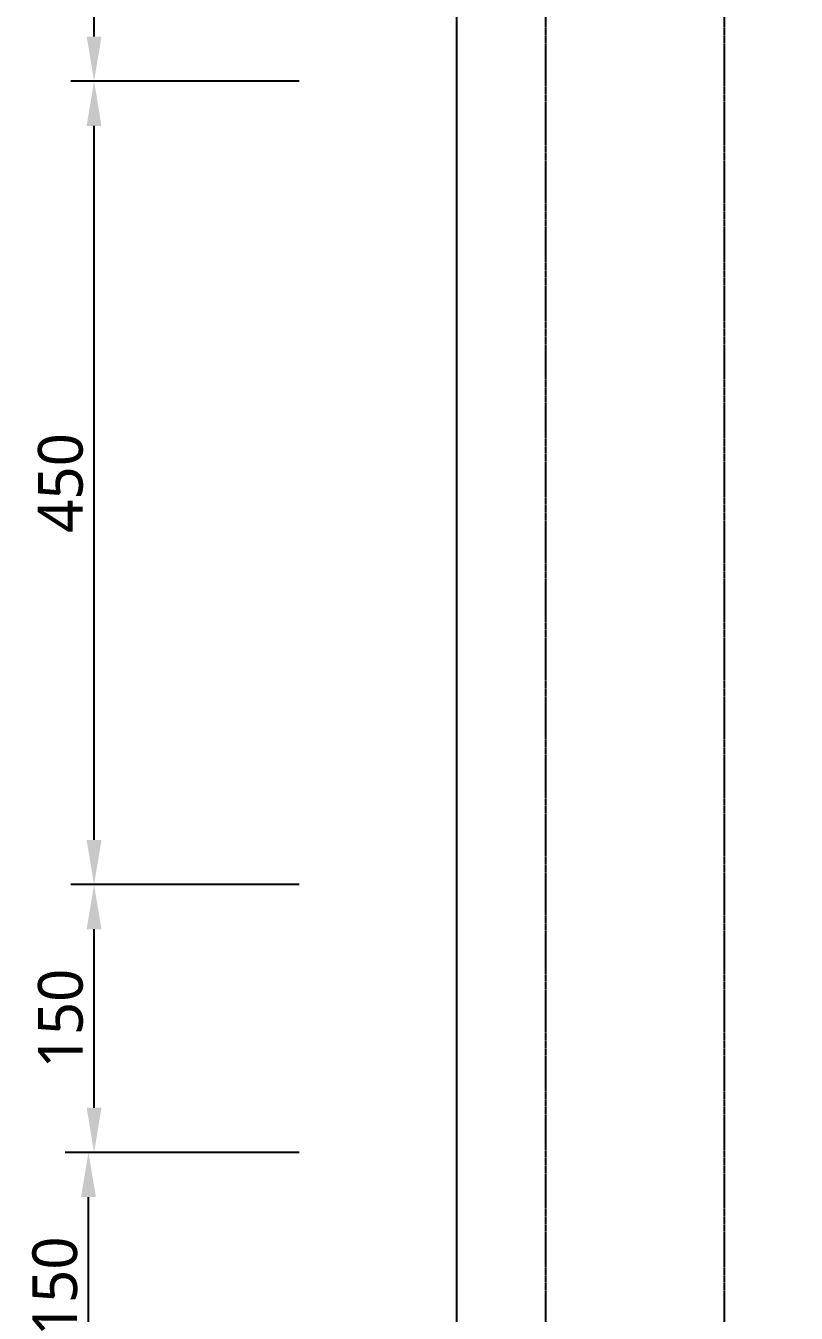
# Model space of a CAD drawing. Header units: millimetres. Extents: x -9013 to 516, y -36629 to 6082.
# Drawn here: x -3010 to -2578, y 3829 to 4551 of the extents above; entities that cross this region are included whole.
import ezdxf

# ---------------------------------------------------------------- set-up
doc = ezdxf.new("R2010")
doc.units = ezdxf.units.MM
doc.header["$LTSCALE"] = 0.05
doc.linetypes.add('CENTER2', pattern=[28.575, 19.05, -3.175, 3.175, -3.175])
doc.layers.get('0').update_dxf_attribs({"lineweight": 18})
doc.layers.get('Defpoints').update_dxf_attribs({"color": 140, "lineweight": 18})
doc.layers.add('1CO', color=4, linetype='Continuous')
doc.layers.add('HWAT___5CS', color=3, linetype='CENTER2')
doc.styles.add('trebuchet_MS', font='trebuc.ttf')
doc.dimstyles.new('MGP', dxfattribs={"dimtxt": 2.5, "dimasz": 2.5, "dimexe": 1.25, "dimexo": 0.625, "dimtad": 1, "dimdec": 0, "dimtxsty": 'trebuchet_MS', "dimcen": 2.5, "dimclrt": 7, "dimadec": 0, "dimazin": 0, "dimtfac": 1, "dimtdec": 0, "dimtmove": 0, "dimatfit": 3, "dimfxl": 1.148294, "dimfxlon": 1, "dimarcsym": 2})

# ---------------------------------------------------------------- blocks, each defined once
blk = doc.blocks.new('*D189')
at = {"color": 0, "lineweight": -2, "transparency": 16777216}
for p, q in [((-2859.84, 3919.46), (-2987.67, 3919.46)), ((-2974.67, 3794.46), (-2974.67, 3894.46)), ((-2859.84, 3769.46), (-2987.67, 3769.46))]:
    blk.add_line(p, q, dxfattribs=at)
at = {"color": 0, "transparency": 16777216}
for points in [[(-2978.83, 3894.46), (-2970.5, 3894.46), (-2974.67, 3919.46)], [(-2978.83, 3794.46), (-2970.5, 3794.46), (-2974.67, 3769.46)]]:
    blk.add_solid(points, dxfattribs=at)
at = {"layer": 'Defpoints', "color": 0, "transparency": 16777216}
for p in [(-2974.67, 3919.46), (-2818.36, 3919.46), (-2818.36, 3769.46)]:
    blk.add_point(p, dxfattribs=at)
at = {"color": 7, "transparency": 16777216, "insert": (-2993.38, 3844.46), "char_height": 25, "attachment_point": 5, "rotation": 90, "style": 'trebuchet_MS'}
blk.add_mtext('150', dxfattribs=at)
blk = doc.blocks.new('*D190')
at = {"color": 0, "lineweight": -2, "transparency": 16777216}
for p, q in [((-2856.68, 4069.46), (-2984.51, 4069.46)), ((-2971.51, 3944.46), (-2971.51, 4044.46)), ((-2856.68, 3919.46), (-2984.51, 3919.46))]:
    blk.add_line(p, q, dxfattribs=at)
at = {"color": 0, "transparency": 16777216}
for points in [[(-2975.68, 4044.46), (-2967.35, 4044.46), (-2971.51, 4069.46)], [(-2975.68, 3944.46), (-2967.35, 3944.46), (-2971.51, 3919.46)]]:
    blk.add_solid(points, dxfattribs=at)
at = {"layer": 'Defpoints', "color": 0, "transparency": 16777216}
for p in [(-2971.51, 4069.46), (-2818.36, 4069.46), (-2818.36, 3919.46)]:
    blk.add_point(p, dxfattribs=at)
at = {"color": 7, "transparency": 16777216, "insert": (-2990.23, 3994.46), "char_height": 25, "attachment_point": 5, "rotation": 90, "style": 'trebuchet_MS'}
blk.add_mtext('150', dxfattribs=at)
blk = doc.blocks.new('*D191')
at = {"color": 0, "lineweight": -2, "transparency": 16777216}
for p, q in [((-2856.68, 4519.46), (-2984.51, 4519.46)), ((-2971.51, 4094.46), (-2971.51, 4494.46)), ((-2856.68, 4069.46), (-2984.51, 4069.46))]:
    blk.add_line(p, q, dxfattribs=at)
at = {"color": 0, "transparency": 16777216}
for points in [[(-2975.68, 4494.46), (-2967.35, 4494.46), (-2971.51, 4519.46)], [(-2975.68, 4094.46), (-2967.35, 4094.46), (-2971.51, 4069.46)]]:
    blk.add_solid(points, dxfattribs=at)
at = {"layer": 'Defpoints', "color": 0, "transparency": 16777216}
for p in [(-2971.51, 4519.46), (-2366.28, 4519.46), (-2216.28, 4069.46)]:
    blk.add_point(p, dxfattribs=at)
at = {"color": 7, "transparency": 16777216, "insert": (-2990.23, 4294.46), "char_height": 25, "attachment_point": 5, "rotation": 90, "style": 'trebuchet_MS'}
blk.add_mtext('450', dxfattribs=at)
blk = doc.blocks.new('*D192')
at = {"color": 0, "lineweight": -2, "transparency": 16777216}
for p, q in [((-2856.68, 4669.46), (-2984.51, 4669.46)), ((-2971.51, 4544.46), (-2971.51, 4644.46)), ((-2856.68, 4519.46), (-2984.51, 4519.46))]:
    blk.add_line(p, q, dxfattribs=at)
at = {"color": 0, "transparency": 16777216}
for points in [[(-2975.68, 4644.46), (-2967.35, 4644.46), (-2971.51, 4669.46)], [(-2975.68, 4544.46), (-2967.35, 4544.46), (-2971.51, 4519.46)]]:
    blk.add_solid(points, dxfattribs=at)
at = {"layer": 'Defpoints', "color": 0, "transparency": 16777216}
for p in [(-2971.51, 4669.46), (-2366.28, 4669.46), (-2216.28, 4519.46)]:
    blk.add_point(p, dxfattribs=at)
at = {"color": 7, "transparency": 16777216, "insert": (-2990.23, 4594.46), "char_height": 25, "attachment_point": 5, "rotation": 90, "style": 'trebuchet_MS'}
blk.add_mtext('150', dxfattribs=at)

msp = doc.modelspace()

# ---------------------------------------------------------------- linework, layer by layer
at = {"layer": '1CO'}
msp.add_line((-2768.36, 3419.46), (-2768.36, 5819.46), dxfattribs=at)
at = {"layer": 'HWAT___5CS'}
for p, q in [((-2718.36, 3419.46), (-2718.36, 5819.46)), ((-2618.36, 3419.46), (-2618.36, 5819.46))]:
    msp.add_line(p, q, dxfattribs=at)

# ---------------------------------------------------------------- dimensions: what is measured, and where the dimension line sits
for base, p1, p2, picture, middle in [((-2971.51, 4669.46), (-2216.28, 4519.46), (-2366.28, 4669.46), '*D192', (-2990.23, 4594.46)), ((-2971.51, 4519.46), (-2216.28, 4069.46), (-2366.28, 4519.46), '*D191', (-2990.23, 4294.46)), ((-2971.51, 4069.46), (-2818.36, 3919.46), (-2818.36, 4069.46), '*D190', (-2990.23, 3994.46)), ((-2974.67, 3919.46), (-2818.36, 3769.46), (-2818.36, 3919.46), '*D189', (-2993.38, 3844.46))]:
    dim = msp.add_linear_dim(base=base, p1=p1, p2=p2, angle=90, dimstyle='MGP', override={"dimscale": 100, "dimtxt": 0.25, "dimasz": 0.25, "dimexe": 0.13, "dimexo": 0.06, "dimgap": 0.06, "dimarcsym": 1})
    dim.commit()
    dim.dimension.update_dxf_attribs({"geometry": picture, "text_midpoint": middle})

doc.saveas('drawing.dxf')
